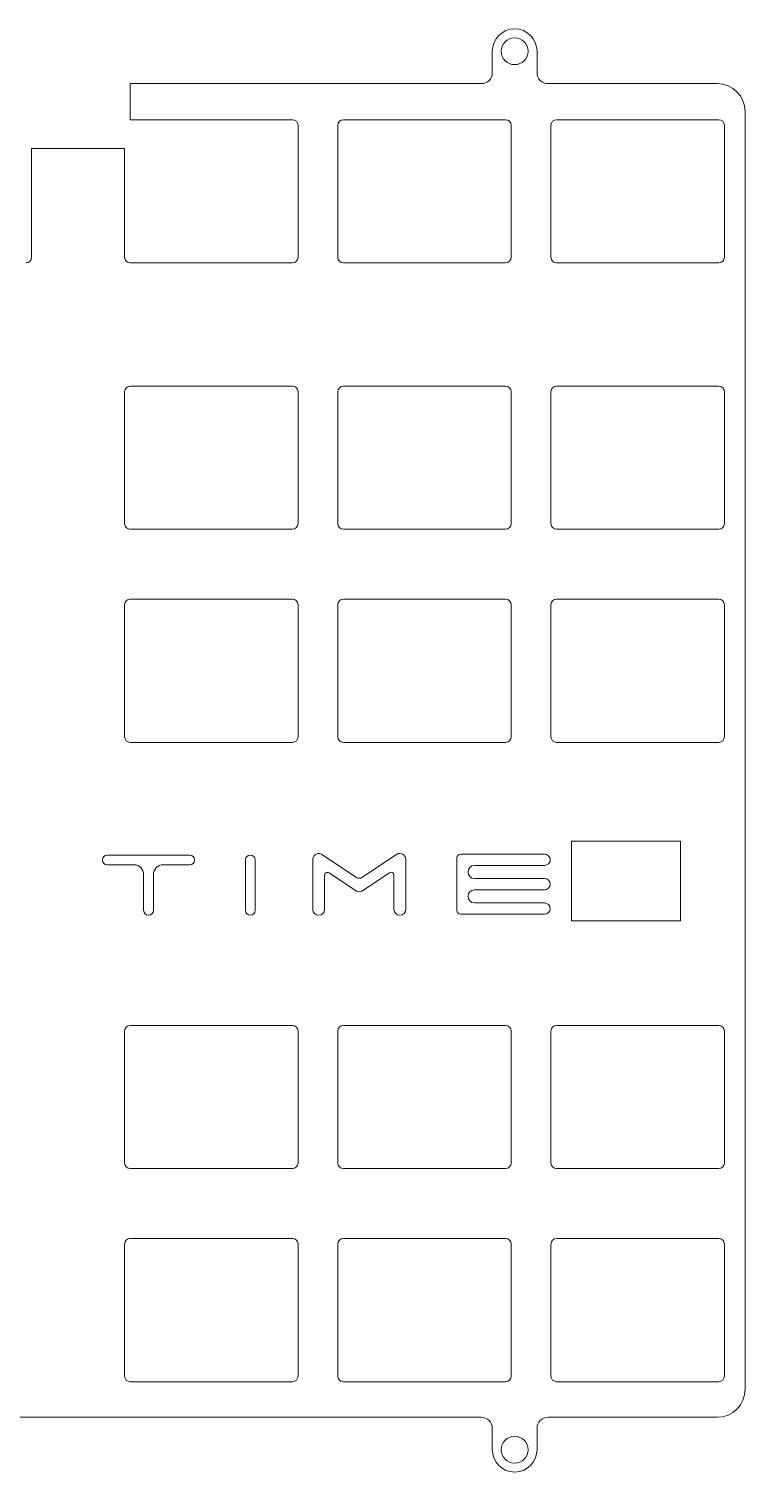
# Model space of a CAD drawing. Extents: x 132 to 481, y -549 to -243.
# Drawn here: x 416.9 to 480.9, y -372.3 to -243.3 of the extents above; entities that cross this region are included whole.
import ezdxf

# ---------------------------------------------------------------- set-up
doc = ezdxf.new("R2010")
doc.units = 0
doc.header["$MEASUREMENT"] = 0
doc.layers.add('Layer 1', color=7, linetype='Continuous')

# ---------------------------------------------------------------- blocks, each defined once
blk = doc.blocks.new('block 21')
at = {"layer": 'Layer 1', "color": 7, "lineweight": 9, "true_color": 0xffffff}
blk.add_lwpolyline([(383.29, -367.42), (457.29, -367.42)], dxfattribs=at)
blk = doc.blocks.new('block 22')
at = {"layer": 'Layer 1', "color": 7, "lineweight": 9, "true_color": 0xffffff}
blk.add_open_spline([(458.29, -368.42), (458.29, -367.87), (457.84, -367.42), (457.29, -367.42)], degree=3, dxfattribs=at)
blk = doc.blocks.new('block 23')
at = {"layer": 'Layer 1', "color": 7, "lineweight": 9, "true_color": 0xffffff}
blk.add_lwpolyline([(458.29, -368.42), (458.29, -370.32)], dxfattribs=at)
blk = doc.blocks.new('block 24')
at = {"layer": 'Layer 1', "color": 7, "lineweight": 9, "true_color": 0xffffff}
blk.add_open_spline([(458.29, -370.32), (458.29, -371.43), (459.18, -372.32), (460.29, -372.32), (461.39, -372.32), (462.29, -371.43), (462.29, -370.32)], degree=3, knots=[0, 0, 0, 0, 1, 1, 1, 2, 2, 2, 2], dxfattribs=at)
blk = doc.blocks.new('block 25')
at = {"layer": 'Layer 1', "color": 7, "lineweight": 9, "true_color": 0xffffff}
blk.add_lwpolyline([(462.29, -370.32), (462.29, -368.42)], dxfattribs=at)
blk = doc.blocks.new('block 26')
at = {"layer": 'Layer 1', "color": 7, "lineweight": 9, "true_color": 0xffffff}
blk.add_open_spline([(463.29, -367.42), (462.74, -367.42), (462.29, -367.87), (462.29, -368.42)], degree=3, dxfattribs=at)
blk = doc.blocks.new('block 27')
at = {"layer": 'Layer 1', "color": 7, "lineweight": 9, "true_color": 0xffffff}
blk.add_lwpolyline([(463.29, -367.42), (478.39, -367.42)], dxfattribs=at)
blk = doc.blocks.new('block 28')
at = {"layer": 'Layer 1', "color": 7, "lineweight": 9, "true_color": 0xffffff}
blk.add_open_spline([(480.89, -364.92), (480.89, -366.3), (479.77, -367.42), (478.39, -367.42)], degree=3, dxfattribs=at)
blk = doc.blocks.new('block 29')
at = {"layer": 'Layer 1', "color": 7, "lineweight": 9, "true_color": 0xffffff}
blk.add_lwpolyline([(465.37, -315.92), (465.37, -323.04), (475.12, -323.04), (475.12, -315.92), (465.37, -315.92)], dxfattribs=at)
blk = doc.blocks.new('block 33')
at = {"layer": 'Layer 1', "color": 7, "lineweight": 9, "true_color": 0xffffff}
blk.add_open_spline([(459.09, -370.32), (459.09, -369.66), (459.62, -369.12), (460.29, -369.12), (460.95, -369.12), (461.49, -369.66), (461.49, -370.32), (461.49, -370.99), (460.95, -371.52), (460.29, -371.52), (459.62, -371.52), (459.09, -370.99), (459.09, -370.32)], degree=3, knots=[0, 0, 0, 0, 1, 1, 1, 2, 2, 2, 3, 3, 3, 4, 4, 4, 4], dxfattribs=at)
blk = doc.blocks.new('block 34')
at = {"layer": 'Layer 1', "color": 7, "lineweight": 9, "true_color": 0xffffff}
blk.add_lwpolyline([(478.39, -248.21), (465.07, -248.21)], dxfattribs=at)
blk = doc.blocks.new('block 35')
at = {"layer": 'Layer 1', "color": 7, "lineweight": 9, "true_color": 0xffffff}
blk.add_lwpolyline([(465.07, -248.21), (465.07, -248.21)], dxfattribs=at)
blk = doc.blocks.new('block 36')
at = {"layer": 'Layer 1', "color": 7, "lineweight": 9, "true_color": 0xffffff}
blk.add_lwpolyline([(465.07, -248.21), (463.29, -248.21)], dxfattribs=at)
blk = doc.blocks.new('block 37')
at = {"layer": 'Layer 1', "color": 7, "lineweight": 9, "true_color": 0xffffff}
blk.add_open_spline([(462.29, -247.21), (462.29, -247.76), (462.74, -248.21), (463.29, -248.21)], degree=3, dxfattribs=at)
blk = doc.blocks.new('block 38')
at = {"layer": 'Layer 1', "color": 7, "lineweight": 9, "true_color": 0xffffff}
blk.add_lwpolyline([(462.29, -247.21), (462.29, -245.31)], dxfattribs=at)
blk = doc.blocks.new('block 39')
at = {"layer": 'Layer 1', "color": 7, "lineweight": 9, "true_color": 0xffffff}
blk.add_open_spline([(462.29, -245.31), (462.29, -244.21), (461.39, -243.31), (460.29, -243.31), (459.18, -243.31), (458.29, -244.21), (458.29, -245.31)], degree=3, knots=[0, 0, 0, 0, 1, 1, 1, 2, 2, 2, 2], dxfattribs=at)
blk = doc.blocks.new('block 40')
at = {"layer": 'Layer 1', "color": 7, "lineweight": 9, "true_color": 0xffffff}
blk.add_lwpolyline([(458.29, -245.31), (458.29, -247.21)], dxfattribs=at)
blk = doc.blocks.new('block 41')
at = {"layer": 'Layer 1', "color": 7, "lineweight": 9, "true_color": 0xffffff}
blk.add_open_spline([(457.29, -248.21), (457.84, -248.21), (458.29, -247.76), (458.29, -247.21)], degree=3, dxfattribs=at)
blk = doc.blocks.new('block 42')
at = {"layer": 'Layer 1', "color": 7, "lineweight": 9, "true_color": 0xffffff}
blk.add_lwpolyline([(457.29, -248.21), (425.93, -248.21)], dxfattribs=at)
blk = doc.blocks.new('block 43')
at = {"layer": 'Layer 1', "color": 7, "lineweight": 9, "true_color": 0xffffff}
blk.add_lwpolyline([(425.43, -254.01), (417.12, -254.01)], dxfattribs=at)
blk = doc.blocks.new('block 64')
at = {"layer": 'Layer 1', "color": 7, "lineweight": 9, "true_color": 0xffffff}
blk.add_open_spline([(478.39, -248.21), (479.77, -248.21), (480.89, -249.33), (480.89, -250.71)], degree=3, dxfattribs=at)
blk = doc.blocks.new('block 68')
at = {"layer": 'Layer 1', "color": 7, "lineweight": 9, "true_color": 0xffffff}
blk.add_open_spline([(459.09, -245.31), (459.09, -244.65), (459.62, -244.11), (460.29, -244.11), (460.95, -244.11), (461.49, -244.65), (461.49, -245.31), (461.49, -245.97), (460.95, -246.51), (460.29, -246.51), (459.62, -246.51), (459.09, -245.97), (459.09, -245.31)], degree=3, knots=[0, 0, 0, 0, 1, 1, 1, 2, 2, 2, 3, 3, 3, 4, 4, 4, 4], dxfattribs=at)
blk = doc.blocks.new('block 69')
at = {"layer": 'Layer 1', "color": 7, "lineweight": 9, "true_color": 0xffffff}
blk.add_open_spline([(426.26, -318.03), (426.26, -318.03), (423.9, -318.03), (423.9, -318.03), (423.65, -318.03), (423.46, -317.84), (423.46, -317.59), (423.46, -317.35), (423.65, -317.16), (423.9, -317.16), (423.9, -317.16), (431.24, -317.16), (431.24, -317.16), (431.48, -317.16), (431.68, -317.35), (431.68, -317.59), (431.68, -317.84), (431.48, -318.03), (431.24, -318.03), (431.24, -318.03), (428.88, -318.03), (428.88, -318.03), (428.4, -318.03), (428, -318.42), (428, -318.91), (428, -318.91), (428, -322.09), (428, -322.09), (428, -322.34), (427.81, -322.53), (427.57, -322.53), (427.33, -322.53), (427.13, -322.34), (427.13, -322.09), (427.13, -322.09), (427.13, -318.91), (427.13, -318.91), (427.13, -318.42), (426.74, -318.03), (426.26, -318.03)], degree=3, knots=[0, 0, 0, 0, 1, 1, 1, 2, 2, 2, 3, 3, 3, 4, 4, 4, 5, 5, 5, 6, 6, 6, 7, 7, 7, 8, 8, 8, 9, 9, 9, 10, 10, 10, 11, 11, 11, 12, 12, 12, 13, 13, 13, 13], dxfattribs=at)
blk = doc.blocks.new('block 70')
at = {"layer": 'Layer 1', "color": 7, "lineweight": 9, "true_color": 0xffffff}
blk.add_open_spline([(449.09, -318.75), (449.09, -318.75), (446.64, -320.38), (446.64, -320.38), (446.5, -320.47), (446.31, -320.47), (446.16, -320.38), (446.16, -320.38), (443.71, -318.75), (443.71, -318.75), (443.59, -318.67), (443.43, -318.7), (443.35, -318.82), (443.32, -318.86), (443.3, -318.91), (443.3, -318.97), (443.3, -318.97), (443.3, -322.02), (443.3, -322.02), (443.3, -322.32), (443.07, -322.55), (442.78, -322.55), (442.48, -322.55), (442.25, -322.32), (442.25, -322.02), (442.25, -322.02), (442.25, -317.54), (442.25, -317.54), (442.25, -317.44), (442.28, -317.33), (442.33, -317.25), (442.49, -317.01), (442.82, -316.94), (443.06, -317.1), (443.06, -317.1), (446.16, -319.17), (446.16, -319.17), (446.31, -319.26), (446.5, -319.26), (446.64, -319.17), (446.64, -319.17), (449.74, -317.1), (449.74, -317.1), (449.83, -317.05), (449.93, -317.01), (450.03, -317.01), (450.32, -317.01), (450.56, -317.25), (450.56, -317.54), (450.56, -317.54), (450.56, -322.02), (450.56, -322.02), (450.56, -322.32), (450.32, -322.55), (450.03, -322.55), (449.74, -322.55), (449.5, -322.32), (449.5, -322.02), (449.5, -322.02), (449.5, -318.97), (449.5, -318.97), (449.5, -318.82), (449.38, -318.7), (449.24, -318.7), (449.18, -318.7), (449.13, -318.72), (449.09, -318.75)], degree=3, knots=[0, 0, 0, 0, 1, 1, 1, 2, 2, 2, 3, 3, 3, 4, 4, 4, 5, 5, 5, 6, 6, 6, 7, 7, 7, 8, 8, 8, 9, 9, 9, 10, 10, 10, 11, 11, 11, 12, 12, 12, 13, 13, 13, 14, 14, 14, 15, 15, 15, 16, 16, 16, 17, 17, 17, 18, 18, 18, 19, 19, 19, 20, 20, 20, 21, 21, 21, 22, 22, 22, 22], dxfattribs=at)
blk = doc.blocks.new('block 71')
at = {"layer": 'Layer 1', "color": 7, "lineweight": 9, "true_color": 0xffffff}
blk.add_open_spline([(455.13, -317.43), (455.13, -317.43), (455.13, -319.57), (455.13, -319.57), (455.13, -319.57), (455.13, -322.11), (455.13, -322.11), (455.13, -322.3), (455.28, -322.46), (455.48, -322.46), (455.48, -322.46), (462.95, -322.46), (462.95, -322.46), (463.23, -322.46), (463.46, -322.23), (463.46, -321.95), (463.46, -321.67), (463.23, -321.44), (462.95, -321.44), (462.95, -321.44), (456.7, -321.44), (456.7, -321.44), (456.38, -321.44), (456.12, -321.18), (456.12, -320.86), (456.12, -320.54), (456.38, -320.27), (456.7, -320.27), (456.7, -320.27), (462.95, -320.27), (462.95, -320.27), (463.23, -320.27), (463.46, -320.05), (463.46, -319.77), (463.46, -319.49), (463.23, -319.26), (462.95, -319.26), (462.95, -319.26), (456.7, -319.26), (456.7, -319.26), (456.38, -319.26), (456.12, -319), (456.12, -318.68), (456.12, -318.35), (456.38, -318.09), (456.7, -318.09), (456.7, -318.09), (462.95, -318.09), (462.95, -318.09), (463.23, -318.09), (463.46, -317.87), (463.46, -317.59), (463.46, -317.31), (463.23, -317.08), (462.95, -317.08), (462.95, -317.08), (455.48, -317.08), (455.48, -317.08), (455.28, -317.08), (455.13, -317.23), (455.13, -317.43)], degree=3, knots=[0, 0, 0, 0, 1, 1, 1, 2, 2, 2, 3, 3, 3, 4, 4, 4, 5, 5, 5, 6, 6, 6, 7, 7, 7, 8, 8, 8, 9, 9, 9, 10, 10, 10, 11, 11, 11, 12, 12, 12, 13, 13, 13, 14, 14, 14, 15, 15, 15, 16, 16, 16, 17, 17, 17, 18, 18, 18, 19, 19, 19, 20, 20, 20, 20], dxfattribs=at)
blk = doc.blocks.new('block 72')
at = {"layer": 'Layer 1', "color": 7, "lineweight": 9, "true_color": 0xffffff}
blk.add_open_spline([(437.11, -322.09), (437.11, -322.09), (437.11, -317.59), (437.11, -317.59), (437.11, -317.35), (436.91, -317.16), (436.67, -317.16), (436.43, -317.16), (436.24, -317.35), (436.24, -317.59), (436.24, -317.59), (436.24, -322.09), (436.24, -322.09), (436.24, -322.34), (436.43, -322.53), (436.67, -322.53), (436.91, -322.53), (437.11, -322.34), (437.11, -322.09)], degree=3, knots=[0, 0, 0, 0, 1, 1, 1, 2, 2, 2, 3, 3, 3, 4, 4, 4, 5, 5, 5, 6, 6, 6, 6], dxfattribs=at)
blk = doc.blocks.new('block 172')
at = {"layer": 'Layer 1', "color": 7, "lineweight": 9, "true_color": 0xffffff}
blk.add_lwpolyline([(417.12, -254.01), (417.12, -263.73)], dxfattribs=at)
blk = doc.blocks.new('block 175')
at = {"layer": 'Layer 1', "color": 7, "lineweight": 9, "true_color": 0xffffff}
blk.add_open_spline([(416.62, -264.23), (416.9, -264.23), (417.12, -264), (417.12, -263.73)], degree=3, dxfattribs=at)
blk = doc.blocks.new('block 176')
at = {"layer": 'Layer 1', "color": 7, "lineweight": 9, "true_color": 0xffffff}
blk.add_lwpolyline([(425.93, -251.43), (440.43, -251.43)], dxfattribs=at)
blk = doc.blocks.new('block 177')
at = {"layer": 'Layer 1', "color": 7, "lineweight": 9, "true_color": 0xffffff}
blk.add_lwpolyline([(425.93, -264.23), (440.43, -264.23)], dxfattribs=at)
blk = doc.blocks.new('block 178')
at = {"layer": 'Layer 1', "color": 7, "lineweight": 9, "true_color": 0xffffff}
blk.add_lwpolyline([(425.43, -254.01), (425.43, -263.73)], dxfattribs=at)
blk = doc.blocks.new('block 179')
at = {"layer": 'Layer 1', "color": 7, "lineweight": 9, "true_color": 0xffffff}
blk.add_lwpolyline([(440.93, -251.93), (440.93, -263.73)], dxfattribs=at)
blk = doc.blocks.new('block 180')
at = {"layer": 'Layer 1', "color": 7, "lineweight": 9, "true_color": 0xffffff}
blk.add_open_spline([(440.93, -251.93), (440.93, -251.65), (440.71, -251.43), (440.43, -251.43)], degree=3, dxfattribs=at)
blk = doc.blocks.new('block 181')
at = {"layer": 'Layer 1', "color": 7, "lineweight": 9, "true_color": 0xffffff}
blk.add_open_spline([(425.43, -263.73), (425.43, -264), (425.66, -264.23), (425.93, -264.23)], degree=3, dxfattribs=at)
blk = doc.blocks.new('block 182')
at = {"layer": 'Layer 1', "color": 7, "lineweight": 9, "true_color": 0xffffff}
blk.add_open_spline([(440.43, -264.23), (440.71, -264.23), (440.93, -264), (440.93, -263.73)], degree=3, dxfattribs=at)
blk = doc.blocks.new('block 183')
at = {"layer": 'Layer 1', "color": 7, "lineweight": 9, "true_color": 0xffffff}
blk.add_lwpolyline([(444.98, -251.43), (459.48, -251.43)], dxfattribs=at)
blk = doc.blocks.new('block 184')
at = {"layer": 'Layer 1', "color": 7, "lineweight": 9, "true_color": 0xffffff}
blk.add_lwpolyline([(444.98, -264.23), (459.48, -264.23)], dxfattribs=at)
blk = doc.blocks.new('block 185')
at = {"layer": 'Layer 1', "color": 7, "lineweight": 9, "true_color": 0xffffff}
blk.add_lwpolyline([(444.48, -251.93), (444.48, -263.73)], dxfattribs=at)
blk = doc.blocks.new('block 186')
at = {"layer": 'Layer 1', "color": 7, "lineweight": 9, "true_color": 0xffffff}
blk.add_lwpolyline([(459.98, -251.93), (459.98, -263.73)], dxfattribs=at)
blk = doc.blocks.new('block 187')
at = {"layer": 'Layer 1', "color": 7, "lineweight": 9, "true_color": 0xffffff}
blk.add_open_spline([(444.98, -251.43), (444.71, -251.43), (444.48, -251.65), (444.48, -251.93)], degree=3, dxfattribs=at)
blk = doc.blocks.new('block 188')
at = {"layer": 'Layer 1', "color": 7, "lineweight": 9, "true_color": 0xffffff}
blk.add_open_spline([(459.98, -251.93), (459.98, -251.65), (459.76, -251.43), (459.48, -251.43)], degree=3, dxfattribs=at)
blk = doc.blocks.new('block 189')
at = {"layer": 'Layer 1', "color": 7, "lineweight": 9, "true_color": 0xffffff}
blk.add_open_spline([(444.48, -263.73), (444.48, -264), (444.71, -264.23), (444.98, -264.23)], degree=3, dxfattribs=at)
blk = doc.blocks.new('block 190')
at = {"layer": 'Layer 1', "color": 7, "lineweight": 9, "true_color": 0xffffff}
blk.add_open_spline([(459.48, -264.23), (459.76, -264.23), (459.98, -264), (459.98, -263.73)], degree=3, dxfattribs=at)
blk = doc.blocks.new('block 191')
at = {"layer": 'Layer 1', "color": 7, "lineweight": 9, "true_color": 0xffffff}
blk.add_lwpolyline([(464.03, -251.43), (478.53, -251.43)], dxfattribs=at)
blk = doc.blocks.new('block 192')
at = {"layer": 'Layer 1', "color": 7, "lineweight": 9, "true_color": 0xffffff}
blk.add_lwpolyline([(464.03, -264.23), (478.53, -264.23)], dxfattribs=at)
blk = doc.blocks.new('block 193')
at = {"layer": 'Layer 1', "color": 7, "lineweight": 9, "true_color": 0xffffff}
blk.add_lwpolyline([(463.53, -251.93), (463.53, -263.73)], dxfattribs=at)
blk = doc.blocks.new('block 194')
at = {"layer": 'Layer 1', "color": 7, "lineweight": 9, "true_color": 0xffffff}
blk.add_lwpolyline([(479.03, -251.93), (479.03, -263.73)], dxfattribs=at)
blk = doc.blocks.new('block 195')
at = {"layer": 'Layer 1', "color": 7, "lineweight": 9, "true_color": 0xffffff}
blk.add_open_spline([(464.03, -251.43), (463.76, -251.43), (463.53, -251.65), (463.53, -251.93)], degree=3, dxfattribs=at)
blk = doc.blocks.new('block 196')
at = {"layer": 'Layer 1', "color": 7, "lineweight": 9, "true_color": 0xffffff}
blk.add_open_spline([(479.03, -251.93), (479.03, -251.65), (478.81, -251.43), (478.53, -251.43)], degree=3, dxfattribs=at)
blk = doc.blocks.new('block 197')
at = {"layer": 'Layer 1', "color": 7, "lineweight": 9, "true_color": 0xffffff}
blk.add_open_spline([(463.53, -263.73), (463.53, -264), (463.76, -264.23), (464.03, -264.23)], degree=3, dxfattribs=at)
blk = doc.blocks.new('block 198')
at = {"layer": 'Layer 1', "color": 7, "lineweight": 9, "true_color": 0xffffff}
blk.add_open_spline([(478.53, -264.23), (478.81, -264.23), (479.03, -264), (479.03, -263.73)], degree=3, dxfattribs=at)
blk = doc.blocks.new('block 327')
at = {"layer": 'Layer 1', "color": 7, "lineweight": 9, "true_color": 0xffffff}
blk.add_lwpolyline([(425.93, -275.24), (440.43, -275.24)], dxfattribs=at)
blk = doc.blocks.new('block 328')
at = {"layer": 'Layer 1', "color": 7, "lineweight": 9, "true_color": 0xffffff}
blk.add_lwpolyline([(425.93, -288.04), (440.43, -288.04)], dxfattribs=at)
blk = doc.blocks.new('block 329')
at = {"layer": 'Layer 1', "color": 7, "lineweight": 9, "true_color": 0xffffff}
blk.add_lwpolyline([(425.43, -275.74), (425.43, -287.54)], dxfattribs=at)
blk = doc.blocks.new('block 330')
at = {"layer": 'Layer 1', "color": 7, "lineweight": 9, "true_color": 0xffffff}
blk.add_lwpolyline([(440.93, -275.74), (440.93, -287.54)], dxfattribs=at)
blk = doc.blocks.new('block 331')
at = {"layer": 'Layer 1', "color": 7, "lineweight": 9, "true_color": 0xffffff}
blk.add_open_spline([(425.93, -275.24), (425.66, -275.24), (425.43, -275.47), (425.43, -275.74)], degree=3, dxfattribs=at)
blk = doc.blocks.new('block 332')
at = {"layer": 'Layer 1', "color": 7, "lineweight": 9, "true_color": 0xffffff}
blk.add_open_spline([(440.93, -275.74), (440.93, -275.47), (440.71, -275.24), (440.43, -275.24)], degree=3, dxfattribs=at)
blk = doc.blocks.new('block 333')
at = {"layer": 'Layer 1', "color": 7, "lineweight": 9, "true_color": 0xffffff}
blk.add_open_spline([(425.43, -287.54), (425.43, -287.82), (425.66, -288.04), (425.93, -288.04)], degree=3, dxfattribs=at)
blk = doc.blocks.new('block 334')
at = {"layer": 'Layer 1', "color": 7, "lineweight": 9, "true_color": 0xffffff}
blk.add_open_spline([(440.43, -288.04), (440.71, -288.04), (440.93, -287.82), (440.93, -287.54)], degree=3, dxfattribs=at)
blk = doc.blocks.new('block 335')
at = {"layer": 'Layer 1', "color": 7, "lineweight": 9, "true_color": 0xffffff}
blk.add_lwpolyline([(444.98, -275.24), (459.48, -275.24)], dxfattribs=at)
blk = doc.blocks.new('block 336')
at = {"layer": 'Layer 1', "color": 7, "lineweight": 9, "true_color": 0xffffff}
blk.add_lwpolyline([(444.98, -288.04), (459.48, -288.04)], dxfattribs=at)
blk = doc.blocks.new('block 337')
at = {"layer": 'Layer 1', "color": 7, "lineweight": 9, "true_color": 0xffffff}
blk.add_lwpolyline([(444.48, -275.74), (444.48, -287.54)], dxfattribs=at)
blk = doc.blocks.new('block 338')
at = {"layer": 'Layer 1', "color": 7, "lineweight": 9, "true_color": 0xffffff}
blk.add_lwpolyline([(459.98, -275.74), (459.98, -287.54)], dxfattribs=at)
blk = doc.blocks.new('block 339')
at = {"layer": 'Layer 1', "color": 7, "lineweight": 9, "true_color": 0xffffff}
blk.add_open_spline([(444.98, -275.24), (444.71, -275.24), (444.48, -275.47), (444.48, -275.74)], degree=3, dxfattribs=at)
blk = doc.blocks.new('block 340')
at = {"layer": 'Layer 1', "color": 7, "lineweight": 9, "true_color": 0xffffff}
blk.add_open_spline([(459.98, -275.74), (459.98, -275.47), (459.76, -275.24), (459.48, -275.24)], degree=3, dxfattribs=at)
blk = doc.blocks.new('block 341')
at = {"layer": 'Layer 1', "color": 7, "lineweight": 9, "true_color": 0xffffff}
blk.add_open_spline([(444.48, -287.54), (444.48, -287.82), (444.71, -288.04), (444.98, -288.04)], degree=3, dxfattribs=at)
blk = doc.blocks.new('block 342')
at = {"layer": 'Layer 1', "color": 7, "lineweight": 9, "true_color": 0xffffff}
blk.add_open_spline([(459.48, -288.04), (459.76, -288.04), (459.98, -287.82), (459.98, -287.54)], degree=3, dxfattribs=at)
blk = doc.blocks.new('block 343')
at = {"layer": 'Layer 1', "color": 7, "lineweight": 9, "true_color": 0xffffff}
blk.add_lwpolyline([(464.03, -275.24), (478.53, -275.24)], dxfattribs=at)
blk = doc.blocks.new('block 344')
at = {"layer": 'Layer 1', "color": 7, "lineweight": 9, "true_color": 0xffffff}
blk.add_lwpolyline([(464.03, -288.04), (478.53, -288.04)], dxfattribs=at)
blk = doc.blocks.new('block 345')
at = {"layer": 'Layer 1', "color": 7, "lineweight": 9, "true_color": 0xffffff}
blk.add_lwpolyline([(463.53, -275.74), (463.53, -287.54)], dxfattribs=at)
blk = doc.blocks.new('block 346')
at = {"layer": 'Layer 1', "color": 7, "lineweight": 9, "true_color": 0xffffff}
blk.add_lwpolyline([(479.03, -275.74), (479.03, -287.54)], dxfattribs=at)
blk = doc.blocks.new('block 347')
at = {"layer": 'Layer 1', "color": 7, "lineweight": 9, "true_color": 0xffffff}
blk.add_open_spline([(464.03, -275.24), (463.76, -275.24), (463.53, -275.47), (463.53, -275.74)], degree=3, dxfattribs=at)
blk = doc.blocks.new('block 348')
at = {"layer": 'Layer 1', "color": 7, "lineweight": 9, "true_color": 0xffffff}
blk.add_open_spline([(479.03, -275.74), (479.03, -275.47), (478.81, -275.24), (478.53, -275.24)], degree=3, dxfattribs=at)
blk = doc.blocks.new('block 349')
at = {"layer": 'Layer 1', "color": 7, "lineweight": 9, "true_color": 0xffffff}
blk.add_open_spline([(463.53, -287.54), (463.53, -287.82), (463.76, -288.04), (464.03, -288.04)], degree=3, dxfattribs=at)
blk = doc.blocks.new('block 350')
at = {"layer": 'Layer 1', "color": 7, "lineweight": 9, "true_color": 0xffffff}
blk.add_open_spline([(478.53, -288.04), (478.81, -288.04), (479.03, -287.82), (479.03, -287.54)], degree=3, dxfattribs=at)
blk = doc.blocks.new('block 463')
at = {"layer": 'Layer 1', "color": 7, "lineweight": 9, "true_color": 0xffffff}
blk.add_lwpolyline([(425.93, -294.29), (440.43, -294.29)], dxfattribs=at)
blk = doc.blocks.new('block 464')
at = {"layer": 'Layer 1', "color": 7, "lineweight": 9, "true_color": 0xffffff}
blk.add_lwpolyline([(425.93, -307.09), (440.43, -307.09)], dxfattribs=at)
blk = doc.blocks.new('block 465')
at = {"layer": 'Layer 1', "color": 7, "lineweight": 9, "true_color": 0xffffff}
blk.add_lwpolyline([(425.43, -294.79), (425.43, -306.59)], dxfattribs=at)
blk = doc.blocks.new('block 466')
at = {"layer": 'Layer 1', "color": 7, "lineweight": 9, "true_color": 0xffffff}
blk.add_lwpolyline([(440.93, -294.79), (440.93, -306.59)], dxfattribs=at)
blk = doc.blocks.new('block 467')
at = {"layer": 'Layer 1', "color": 7, "lineweight": 9, "true_color": 0xffffff}
blk.add_open_spline([(425.93, -294.29), (425.66, -294.29), (425.43, -294.52), (425.43, -294.79)], degree=3, dxfattribs=at)
blk = doc.blocks.new('block 468')
at = {"layer": 'Layer 1', "color": 7, "lineweight": 9, "true_color": 0xffffff}
blk.add_open_spline([(440.93, -294.79), (440.93, -294.52), (440.71, -294.29), (440.43, -294.29)], degree=3, dxfattribs=at)
blk = doc.blocks.new('block 469')
at = {"layer": 'Layer 1', "color": 7, "lineweight": 9, "true_color": 0xffffff}
blk.add_open_spline([(425.43, -306.59), (425.43, -306.87), (425.66, -307.09), (425.93, -307.09)], degree=3, dxfattribs=at)
blk = doc.blocks.new('block 470')
at = {"layer": 'Layer 1', "color": 7, "lineweight": 9, "true_color": 0xffffff}
blk.add_open_spline([(440.43, -307.09), (440.71, -307.09), (440.93, -306.87), (440.93, -306.59)], degree=3, dxfattribs=at)
blk = doc.blocks.new('block 471')
at = {"layer": 'Layer 1', "color": 7, "lineweight": 9, "true_color": 0xffffff}
blk.add_lwpolyline([(444.98, -294.29), (459.48, -294.29)], dxfattribs=at)
blk = doc.blocks.new('block 472')
at = {"layer": 'Layer 1', "color": 7, "lineweight": 9, "true_color": 0xffffff}
blk.add_lwpolyline([(444.98, -307.09), (459.48, -307.09)], dxfattribs=at)
blk = doc.blocks.new('block 473')
at = {"layer": 'Layer 1', "color": 7, "lineweight": 9, "true_color": 0xffffff}
blk.add_lwpolyline([(444.48, -294.79), (444.48, -306.59)], dxfattribs=at)
blk = doc.blocks.new('block 474')
at = {"layer": 'Layer 1', "color": 7, "lineweight": 9, "true_color": 0xffffff}
blk.add_lwpolyline([(459.98, -294.79), (459.98, -306.59)], dxfattribs=at)
blk = doc.blocks.new('block 475')
at = {"layer": 'Layer 1', "color": 7, "lineweight": 9, "true_color": 0xffffff}
blk.add_open_spline([(444.98, -294.29), (444.71, -294.29), (444.48, -294.52), (444.48, -294.79)], degree=3, dxfattribs=at)
blk = doc.blocks.new('block 476')
at = {"layer": 'Layer 1', "color": 7, "lineweight": 9, "true_color": 0xffffff}
blk.add_open_spline([(459.98, -294.79), (459.98, -294.52), (459.76, -294.29), (459.48, -294.29)], degree=3, dxfattribs=at)
blk = doc.blocks.new('block 477')
at = {"layer": 'Layer 1', "color": 7, "lineweight": 9, "true_color": 0xffffff}
blk.add_open_spline([(444.48, -306.59), (444.48, -306.87), (444.71, -307.09), (444.98, -307.09)], degree=3, dxfattribs=at)
blk = doc.blocks.new('block 478')
at = {"layer": 'Layer 1', "color": 7, "lineweight": 9, "true_color": 0xffffff}
blk.add_open_spline([(459.48, -307.09), (459.76, -307.09), (459.98, -306.87), (459.98, -306.59)], degree=3, dxfattribs=at)
blk = doc.blocks.new('block 479')
at = {"layer": 'Layer 1', "color": 7, "lineweight": 9, "true_color": 0xffffff}
blk.add_lwpolyline([(464.03, -294.29), (478.53, -294.29)], dxfattribs=at)
blk = doc.blocks.new('block 480')
at = {"layer": 'Layer 1', "color": 7, "lineweight": 9, "true_color": 0xffffff}
blk.add_lwpolyline([(464.03, -307.09), (478.53, -307.09)], dxfattribs=at)
blk = doc.blocks.new('block 481')
at = {"layer": 'Layer 1', "color": 7, "lineweight": 9, "true_color": 0xffffff}
blk.add_lwpolyline([(463.53, -294.79), (463.53, -306.59)], dxfattribs=at)
blk = doc.blocks.new('block 482')
at = {"layer": 'Layer 1', "color": 7, "lineweight": 9, "true_color": 0xffffff}
blk.add_lwpolyline([(479.03, -294.79), (479.03, -306.59)], dxfattribs=at)
blk = doc.blocks.new('block 483')
at = {"layer": 'Layer 1', "color": 7, "lineweight": 9, "true_color": 0xffffff}
blk.add_open_spline([(464.03, -294.29), (463.76, -294.29), (463.53, -294.52), (463.53, -294.79)], degree=3, dxfattribs=at)
blk = doc.blocks.new('block 484')
at = {"layer": 'Layer 1', "color": 7, "lineweight": 9, "true_color": 0xffffff}
blk.add_open_spline([(479.03, -294.79), (479.03, -294.52), (478.81, -294.29), (478.53, -294.29)], degree=3, dxfattribs=at)
blk = doc.blocks.new('block 485')
at = {"layer": 'Layer 1', "color": 7, "lineweight": 9, "true_color": 0xffffff}
blk.add_open_spline([(463.53, -306.59), (463.53, -306.87), (463.76, -307.09), (464.03, -307.09)], degree=3, dxfattribs=at)
blk = doc.blocks.new('block 486')
at = {"layer": 'Layer 1', "color": 7, "lineweight": 9, "true_color": 0xffffff}
blk.add_open_spline([(478.53, -307.09), (478.81, -307.09), (479.03, -306.87), (479.03, -306.59)], degree=3, dxfattribs=at)
blk = doc.blocks.new('block 733')
at = {"layer": 'Layer 1', "color": 7, "lineweight": 9, "true_color": 0xffffff}
blk.add_lwpolyline([(444.98, -332.39), (459.48, -332.39)], dxfattribs=at)
blk = doc.blocks.new('block 734')
at = {"layer": 'Layer 1', "color": 7, "lineweight": 9, "true_color": 0xffffff}
blk.add_lwpolyline([(444.98, -345.19), (459.48, -345.19)], dxfattribs=at)
blk = doc.blocks.new('block 735')
at = {"layer": 'Layer 1', "color": 7, "lineweight": 9, "true_color": 0xffffff}
blk.add_lwpolyline([(444.48, -332.89), (444.48, -344.69)], dxfattribs=at)
blk = doc.blocks.new('block 736')
at = {"layer": 'Layer 1', "color": 7, "lineweight": 9, "true_color": 0xffffff}
blk.add_lwpolyline([(459.98, -332.89), (459.98, -344.69)], dxfattribs=at)
blk = doc.blocks.new('block 737')
at = {"layer": 'Layer 1', "color": 7, "lineweight": 9, "true_color": 0xffffff}
blk.add_open_spline([(444.98, -332.39), (444.71, -332.39), (444.48, -332.62), (444.48, -332.89)], degree=3, dxfattribs=at)
blk = doc.blocks.new('block 738')
at = {"layer": 'Layer 1', "color": 7, "lineweight": 9, "true_color": 0xffffff}
blk.add_open_spline([(459.98, -332.89), (459.98, -332.62), (459.76, -332.39), (459.48, -332.39)], degree=3, dxfattribs=at)
blk = doc.blocks.new('block 739')
at = {"layer": 'Layer 1', "color": 7, "lineweight": 9, "true_color": 0xffffff}
blk.add_open_spline([(444.48, -344.69), (444.48, -344.97), (444.71, -345.19), (444.98, -345.19)], degree=3, dxfattribs=at)
blk = doc.blocks.new('block 740')
at = {"layer": 'Layer 1', "color": 7, "lineweight": 9, "true_color": 0xffffff}
blk.add_open_spline([(459.48, -345.19), (459.76, -345.19), (459.98, -344.97), (459.98, -344.69)], degree=3, dxfattribs=at)
blk = doc.blocks.new('block 809')
at = {"layer": 'Layer 1', "color": 7, "lineweight": 9, "true_color": 0xffffff}
blk.add_lwpolyline([(425.93, -351.44), (440.43, -351.44)], dxfattribs=at)
blk = doc.blocks.new('block 810')
at = {"layer": 'Layer 1', "color": 7, "lineweight": 9, "true_color": 0xffffff}
blk.add_lwpolyline([(425.93, -364.24), (440.43, -364.24)], dxfattribs=at)
blk = doc.blocks.new('block 811')
at = {"layer": 'Layer 1', "color": 7, "lineweight": 9, "true_color": 0xffffff}
blk.add_lwpolyline([(425.43, -351.94), (425.43, -363.74)], dxfattribs=at)
blk = doc.blocks.new('block 812')
at = {"layer": 'Layer 1', "color": 7, "lineweight": 9, "true_color": 0xffffff}
blk.add_lwpolyline([(440.93, -351.94), (440.93, -363.74)], dxfattribs=at)
blk = doc.blocks.new('block 813')
at = {"layer": 'Layer 1', "color": 7, "lineweight": 9, "true_color": 0xffffff}
blk.add_open_spline([(425.93, -351.44), (425.66, -351.44), (425.43, -351.67), (425.43, -351.94)], degree=3, dxfattribs=at)
blk = doc.blocks.new('block 814')
at = {"layer": 'Layer 1', "color": 7, "lineweight": 9, "true_color": 0xffffff}
blk.add_open_spline([(440.93, -351.94), (440.93, -351.67), (440.71, -351.44), (440.43, -351.44)], degree=3, dxfattribs=at)
blk = doc.blocks.new('block 815')
at = {"layer": 'Layer 1', "color": 7, "lineweight": 9, "true_color": 0xffffff}
blk.add_open_spline([(425.43, -363.74), (425.43, -364.02), (425.66, -364.24), (425.93, -364.24)], degree=3, dxfattribs=at)
blk = doc.blocks.new('block 816')
at = {"layer": 'Layer 1', "color": 7, "lineweight": 9, "true_color": 0xffffff}
blk.add_open_spline([(440.43, -364.24), (440.71, -364.24), (440.93, -364.02), (440.93, -363.74)], degree=3, dxfattribs=at)
blk = doc.blocks.new('block 817')
at = {"layer": 'Layer 1', "color": 7, "lineweight": 9, "true_color": 0xffffff}
blk.add_lwpolyline([(444.98, -351.44), (459.48, -351.44)], dxfattribs=at)
blk = doc.blocks.new('block 818')
at = {"layer": 'Layer 1', "color": 7, "lineweight": 9, "true_color": 0xffffff}
blk.add_lwpolyline([(444.98, -364.24), (459.48, -364.24)], dxfattribs=at)
blk = doc.blocks.new('block 819')
at = {"layer": 'Layer 1', "color": 7, "lineweight": 9, "true_color": 0xffffff}
blk.add_lwpolyline([(444.48, -351.94), (444.48, -363.74)], dxfattribs=at)
blk = doc.blocks.new('block 820')
at = {"layer": 'Layer 1', "color": 7, "lineweight": 9, "true_color": 0xffffff}
blk.add_lwpolyline([(459.98, -351.94), (459.98, -363.74)], dxfattribs=at)
blk = doc.blocks.new('block 821')
at = {"layer": 'Layer 1', "color": 7, "lineweight": 9, "true_color": 0xffffff}
blk.add_open_spline([(444.98, -351.44), (444.71, -351.44), (444.48, -351.67), (444.48, -351.94)], degree=3, dxfattribs=at)
blk = doc.blocks.new('block 822')
at = {"layer": 'Layer 1', "color": 7, "lineweight": 9, "true_color": 0xffffff}
blk.add_open_spline([(459.98, -351.94), (459.98, -351.67), (459.76, -351.44), (459.48, -351.44)], degree=3, dxfattribs=at)
blk = doc.blocks.new('block 823')
at = {"layer": 'Layer 1', "color": 7, "lineweight": 9, "true_color": 0xffffff}
blk.add_open_spline([(444.48, -363.74), (444.48, -364.02), (444.71, -364.24), (444.98, -364.24)], degree=3, dxfattribs=at)
blk = doc.blocks.new('block 824')
at = {"layer": 'Layer 1', "color": 7, "lineweight": 9, "true_color": 0xffffff}
blk.add_open_spline([(459.48, -364.24), (459.76, -364.24), (459.98, -364.02), (459.98, -363.74)], degree=3, dxfattribs=at)
blk = doc.blocks.new('block 825')
at = {"layer": 'Layer 1', "color": 7, "lineweight": 9, "true_color": 0xffffff}
blk.add_lwpolyline([(464.03, -351.44), (478.53, -351.44)], dxfattribs=at)
blk = doc.blocks.new('block 826')
at = {"layer": 'Layer 1', "color": 7, "lineweight": 9, "true_color": 0xffffff}
blk.add_lwpolyline([(464.03, -364.24), (478.53, -364.24)], dxfattribs=at)
blk = doc.blocks.new('block 827')
at = {"layer": 'Layer 1', "color": 7, "lineweight": 9, "true_color": 0xffffff}
blk.add_lwpolyline([(463.53, -351.94), (463.53, -363.74)], dxfattribs=at)
blk = doc.blocks.new('block 828')
at = {"layer": 'Layer 1', "color": 7, "lineweight": 9, "true_color": 0xffffff}
blk.add_lwpolyline([(479.03, -351.94), (479.03, -363.74)], dxfattribs=at)
blk = doc.blocks.new('block 829')
at = {"layer": 'Layer 1', "color": 7, "lineweight": 9, "true_color": 0xffffff}
blk.add_open_spline([(464.03, -351.44), (463.76, -351.44), (463.53, -351.67), (463.53, -351.94)], degree=3, dxfattribs=at)
blk = doc.blocks.new('block 830')
at = {"layer": 'Layer 1', "color": 7, "lineweight": 9, "true_color": 0xffffff}
blk.add_open_spline([(479.03, -351.94), (479.03, -351.67), (478.81, -351.44), (478.53, -351.44)], degree=3, dxfattribs=at)
blk = doc.blocks.new('block 831')
at = {"layer": 'Layer 1', "color": 7, "lineweight": 9, "true_color": 0xffffff}
blk.add_open_spline([(463.53, -363.74), (463.53, -364.02), (463.76, -364.24), (464.03, -364.24)], degree=3, dxfattribs=at)
blk = doc.blocks.new('block 832')
at = {"layer": 'Layer 1', "color": 7, "lineweight": 9, "true_color": 0xffffff}
blk.add_open_spline([(478.53, -364.24), (478.81, -364.24), (479.03, -364.02), (479.03, -363.74)], degree=3, dxfattribs=at)
blk = doc.blocks.new('block 833')
at = {"layer": 'Layer 1', "color": 7, "lineweight": 9, "true_color": 0xffffff}
blk.add_lwpolyline([(425.93, -332.39), (440.43, -332.39)], dxfattribs=at)
blk = doc.blocks.new('block 834')
at = {"layer": 'Layer 1', "color": 7, "lineweight": 9, "true_color": 0xffffff}
blk.add_lwpolyline([(425.93, -345.19), (440.43, -345.19)], dxfattribs=at)
blk = doc.blocks.new('block 835')
at = {"layer": 'Layer 1', "color": 7, "lineweight": 9, "true_color": 0xffffff}
blk.add_lwpolyline([(425.43, -332.89), (425.43, -344.69)], dxfattribs=at)
blk = doc.blocks.new('block 836')
at = {"layer": 'Layer 1', "color": 7, "lineweight": 9, "true_color": 0xffffff}
blk.add_lwpolyline([(440.93, -332.89), (440.93, -344.69)], dxfattribs=at)
blk = doc.blocks.new('block 837')
at = {"layer": 'Layer 1', "color": 7, "lineweight": 9, "true_color": 0xffffff}
blk.add_open_spline([(425.93, -332.39), (425.66, -332.39), (425.43, -332.62), (425.43, -332.89)], degree=3, dxfattribs=at)
blk = doc.blocks.new('block 838')
at = {"layer": 'Layer 1', "color": 7, "lineweight": 9, "true_color": 0xffffff}
blk.add_open_spline([(440.93, -332.89), (440.93, -332.62), (440.71, -332.39), (440.43, -332.39)], degree=3, dxfattribs=at)
blk = doc.blocks.new('block 839')
at = {"layer": 'Layer 1', "color": 7, "lineweight": 9, "true_color": 0xffffff}
blk.add_open_spline([(425.43, -344.69), (425.43, -344.97), (425.66, -345.19), (425.93, -345.19)], degree=3, dxfattribs=at)
blk = doc.blocks.new('block 840')
at = {"layer": 'Layer 1', "color": 7, "lineweight": 9, "true_color": 0xffffff}
blk.add_open_spline([(440.43, -345.19), (440.71, -345.19), (440.93, -344.97), (440.93, -344.69)], degree=3, dxfattribs=at)
blk = doc.blocks.new('block 841')
at = {"layer": 'Layer 1', "color": 7, "lineweight": 9, "true_color": 0xffffff}
blk.add_lwpolyline([(464.03, -332.39), (478.53, -332.39)], dxfattribs=at)
blk = doc.blocks.new('block 842')
at = {"layer": 'Layer 1', "color": 7, "lineweight": 9, "true_color": 0xffffff}
blk.add_lwpolyline([(464.03, -345.19), (478.53, -345.19)], dxfattribs=at)
blk = doc.blocks.new('block 843')
at = {"layer": 'Layer 1', "color": 7, "lineweight": 9, "true_color": 0xffffff}
blk.add_lwpolyline([(463.53, -332.89), (463.53, -344.69)], dxfattribs=at)
blk = doc.blocks.new('block 844')
at = {"layer": 'Layer 1', "color": 7, "lineweight": 9, "true_color": 0xffffff}
blk.add_lwpolyline([(479.03, -332.89), (479.03, -344.69)], dxfattribs=at)
blk = doc.blocks.new('block 845')
at = {"layer": 'Layer 1', "color": 7, "lineweight": 9, "true_color": 0xffffff}
blk.add_open_spline([(464.03, -332.39), (463.76, -332.39), (463.53, -332.62), (463.53, -332.89)], degree=3, dxfattribs=at)
blk = doc.blocks.new('block 846')
at = {"layer": 'Layer 1', "color": 7, "lineweight": 9, "true_color": 0xffffff}
blk.add_open_spline([(479.03, -332.89), (479.03, -332.62), (478.81, -332.39), (478.53, -332.39)], degree=3, dxfattribs=at)
blk = doc.blocks.new('block 847')
at = {"layer": 'Layer 1', "color": 7, "lineweight": 9, "true_color": 0xffffff}
blk.add_open_spline([(463.53, -344.69), (463.53, -344.97), (463.76, -345.19), (464.03, -345.19)], degree=3, dxfattribs=at)
blk = doc.blocks.new('block 848')
at = {"layer": 'Layer 1', "color": 7, "lineweight": 9, "true_color": 0xffffff}
blk.add_open_spline([(478.53, -345.19), (478.81, -345.19), (479.03, -344.97), (479.03, -344.69)], degree=3, dxfattribs=at)

msp = doc.modelspace()

# ---------------------------------------------------------------- linework, layer by layer
at = {"layer": 'Layer 1', "color": 7, "lineweight": 9, "true_color": 0xffffff}
for points in [[(425.93, -251.43), (425.93, -248.21)], [(480.89, -364.92), (480.89, -250.71)]]:
    msp.add_lwpolyline(points, dxfattribs=at)

# ---------------------------------------------------------------- block references
at = {"layer": 'Layer 1'}
for name in ['block 39', 'block 68', 'block 40', 'block 38', 'block 41', 'block 37', 'block 42', 'block 36', 'block 34', 'block 35', 'block 64', 'block 176', 'block 180', 'block 187', 'block 183', 'block 188', 'block 195', 'block 191', 'block 196', 'block 179', 'block 185', 'block 186', 'block 193', 'block 194', 'block 43', 'block 172', 'block 178', 'block 175', 'block 181', 'block 177', 'block 182', 'block 189', 'block 184', 'block 190', 'block 197', 'block 192', 'block 198', 'block 331', 'block 329', 'block 327', 'block 332', 'block 330', 'block 339', 'block 337', 'block 335', 'block 340', 'block 338', 'block 347', 'block 345', 'block 343', 'block 348', 'block 346', 'block 333', 'block 334', 'block 341', 'block 342', 'block 349', 'block 350', 'block 328', 'block 336', 'block 344', 'block 467', 'block 465', 'block 463', 'block 468', 'block 466', 'block 475', 'block 473', 'block 471', 'block 476', 'block 474', 'block 483', 'block 481', 'block 479', 'block 484', 'block 482', 'block 469', 'block 470', 'block 477', 'block 478', 'block 485', 'block 486', 'block 464', 'block 472', 'block 480', 'block 29', 'block 69', 'block 72', 'block 70', 'block 71', 'block 837', 'block 833', 'block 838', 'block 737', 'block 733', 'block 738', 'block 845', 'block 841', 'block 846', 'block 835', 'block 836', 'block 735', 'block 736', 'block 843', 'block 844', 'block 839', 'block 834', 'block 840', 'block 739', 'block 734', 'block 740', 'block 847', 'block 842', 'block 848', 'block 813', 'block 811', 'block 809', 'block 814', 'block 812', 'block 821', 'block 819', 'block 817', 'block 822', 'block 820', 'block 829', 'block 827', 'block 825', 'block 830', 'block 828', 'block 815', 'block 816', 'block 823', 'block 824', 'block 831', 'block 832', 'block 810', 'block 818', 'block 826', 'block 28', 'block 21', 'block 22', 'block 26', 'block 27', 'block 23', 'block 25', 'block 33', 'block 24']:
    msp.add_blockref(name, (0, 0), dxfattribs=at)

doc.saveas('drawing.dxf')
